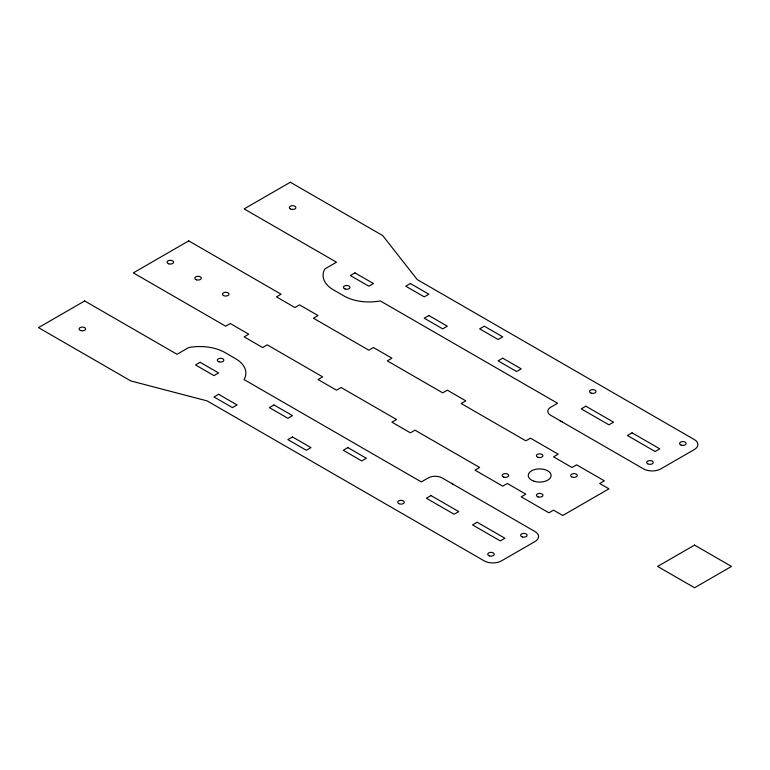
<?xml version="1.0" encoding="UTF-8"?>
<svg xmlns="http://www.w3.org/2000/svg" width="770" height="770" viewBox="0 0 770 770"><rect width="100%" height="100%" fill="white"/><g stroke="black" fill="none" stroke-linecap="round" stroke-linejoin="round"><path stroke-width="1.16" d="M451.441 483.3L453.674 484.59M562.196 421.931L559.963 420.651M84.681 300.964L38.5 327.625L130.852 380.948L207.12 400.9L484.186 560.858A12.272 7.084 0 0 0 501.53 560.858L534.977 541.551A12.272 7.084 0 0 0 534.977 531.531L442.124 477.929A9.798 5.66 0 0 0 428.274 477.929L421.344 481.924L244.061 379.572A35.593 20.549 0 0 0 234.831 358.243L225.591 352.91A35.593 20.549 0 0 0 188.65 347.578L177.033 354.287L84.681 300.964M188.746 240.885L133.326 272.878L225.677 326.201L230.297 323.535L248.768 334.199L244.148 336.865L262.618 347.53L267.238 344.864L322.649 376.857L318.029 379.523L336.5 390.188L341.12 387.522L396.531 419.506L391.92 422.172L410.391 432.836L415.001 430.17L479.652 467.496L475.032 470.162L502.743 486.159L507.363 483.493L525.833 494.157L521.213 496.823L548.914 512.82L553.534 510.154L562.774 515.486L608.954 488.825L599.715 483.493L604.335 480.827L576.624 464.83L572.014 467.496L553.534 456.831L558.154 454.165L530.453 438.168L525.833 440.835L461.182 403.509L465.802 400.843L447.332 390.178L442.712 392.844L387.3 360.861L391.92 358.194L373.45 347.53L368.83 350.196L313.419 318.203L318.039 315.536L299.569 304.872L294.949 307.538L276.478 296.873L281.098 294.207L188.746 240.885M290.329 182.24L244.148 208.901L336.5 262.214L324.882 268.922A35.593 20.549 0 0 0 334.122 290.252L343.353 295.584A35.593 20.549 0 0 0 380.293 300.916L557.576 403.268L550.656 407.272A9.798 5.66 0 0 0 550.656 415.271L643.499 468.872A12.272 7.084 0 0 0 660.853 468.872L694.299 449.565A12.272 7.084 0 0 0 694.299 439.555L417.234 279.587L382.68 235.553L290.329 182.24M200.123 362.285L195.503 364.951L213.973 375.616L218.593 372.95L200.123 362.285M354.97 272.878L350.36 275.544L368.83 286.209L373.44 283.543L354.97 272.878M218.593 394.279L213.973 396.945L232.444 407.609L237.064 404.943L218.593 394.279M410.391 283.543L405.771 286.209L424.241 296.873L428.861 294.207L410.391 283.543M274.005 404.943L269.385 407.609L287.855 418.274L292.475 415.608L274.005 404.943M428.861 315.536L424.241 318.203L442.712 328.867L447.332 326.201L428.861 315.536M292.475 436.936L287.855 439.603L306.325 450.267L310.945 447.601L292.475 436.936M484.272 326.201L479.652 328.867L498.123 339.531L502.743 336.865L484.272 326.201M347.886 447.601L343.266 450.267L361.736 460.932L366.356 458.266L347.886 447.601M502.743 358.194L498.123 360.861L516.593 371.525L521.213 368.859L502.743 358.194M431.007 495.582L426.387 498.248L454.088 514.245L458.708 511.578L431.007 495.582M585.854 406.185L581.244 408.851L608.945 424.838L613.565 422.172L585.854 406.185M477.179 522.243L472.559 524.909L500.269 540.906L504.889 538.24L477.179 522.243M632.035 432.836L627.415 435.502L655.126 451.499L659.746 448.833L632.035 432.836M694.559 545.112L657.619 566.431L694.559 587.76L731.5 566.431L694.559 545.112M538.047 457.332A3.263 1.887 0 0 0 542.946 455.705A3.263 1.887 0 0 0 538.047 454.069A3.263 1.887 0 0 0 538.047 457.332M538.047 496.919A3.263 1.887 0 0 0 542.946 495.293A3.263 1.887 0 0 0 538.047 493.657A3.263 1.887 0 0 0 538.047 496.919M533.966 481.212A11.425 6.603 0 0 0 551.108 475.494A11.425 6.603 0 0 0 533.966 469.777A11.425 6.603 0 0 0 533.966 481.212M571.658 476.832A3.263 1.887 0 0 0 577.125 475.985A3.263 1.887 0 0 0 573.121 473.675A3.263 1.887 0 0 0 571.658 476.832M503.763 477.131A3.263 1.887 0 0 0 508.662 475.494A3.263 1.887 0 0 0 503.763 473.858A3.263 1.887 0 0 0 503.763 477.131M196.408 279.808A3.263 1.887 0 0 0 201.307 278.172A3.263 1.887 0 0 0 196.408 276.536A3.263 1.887 0 0 0 196.408 279.808M223.444 295.497A3.263 1.887 0 0 0 228.902 294.66A3.263 1.887 0 0 0 224.907 292.35A3.263 1.887 0 0 0 223.444 295.497M168.707 263.812A3.263 1.887 0 0 0 173.606 262.175A3.263 1.887 0 0 0 168.707 260.539A3.263 1.887 0 0 0 168.707 263.812M290.329 208.901A3.263 1.887 0 0 0 295.786 208.054A3.263 1.887 0 0 0 291.792 205.744A3.263 1.887 0 0 0 290.329 208.901M681.219 445.127A3.263 1.887 0 0 0 686.118 443.491A3.263 1.887 0 0 0 681.219 441.855A3.263 1.887 0 0 0 681.219 445.127M345.066 288.991A3.263 1.887 0 0 0 349.965 287.354A3.263 1.887 0 0 0 345.066 285.728A3.263 1.887 0 0 0 345.066 288.991M591.148 393.152A3.263 1.887 0 0 0 596.047 391.516A3.263 1.887 0 0 0 591.148 389.889A3.263 1.887 0 0 0 591.148 393.152M647.685 463.8A3.263 1.887 0 0 0 653.143 462.953A3.263 1.887 0 0 0 649.149 460.643A3.263 1.887 0 0 0 647.685 463.8M80.734 330.59A3.263 1.887 0 0 0 85.634 328.963A3.263 1.887 0 0 0 80.734 327.327A3.263 1.887 0 0 0 80.734 330.59M489.383 555.882A3.263 1.887 0 0 0 494.273 554.246A3.263 1.887 0 0 0 489.383 552.619A3.263 1.887 0 0 0 489.383 555.882M522.243 536.911A3.263 1.887 0 0 0 527.132 535.275A3.263 1.887 0 0 0 522.243 533.649A3.263 1.887 0 0 0 522.243 536.911M218.94 361.804A3.263 1.887 0 0 0 223.839 360.177A3.263 1.887 0 0 0 218.94 358.541A3.263 1.887 0 0 0 218.94 361.804M398.677 503.58A3.263 1.887 0 0 0 404.144 502.743A3.263 1.887 0 0 0 400.14 500.433A3.263 1.887 0 0 0 398.677 503.58"/></g></svg>
